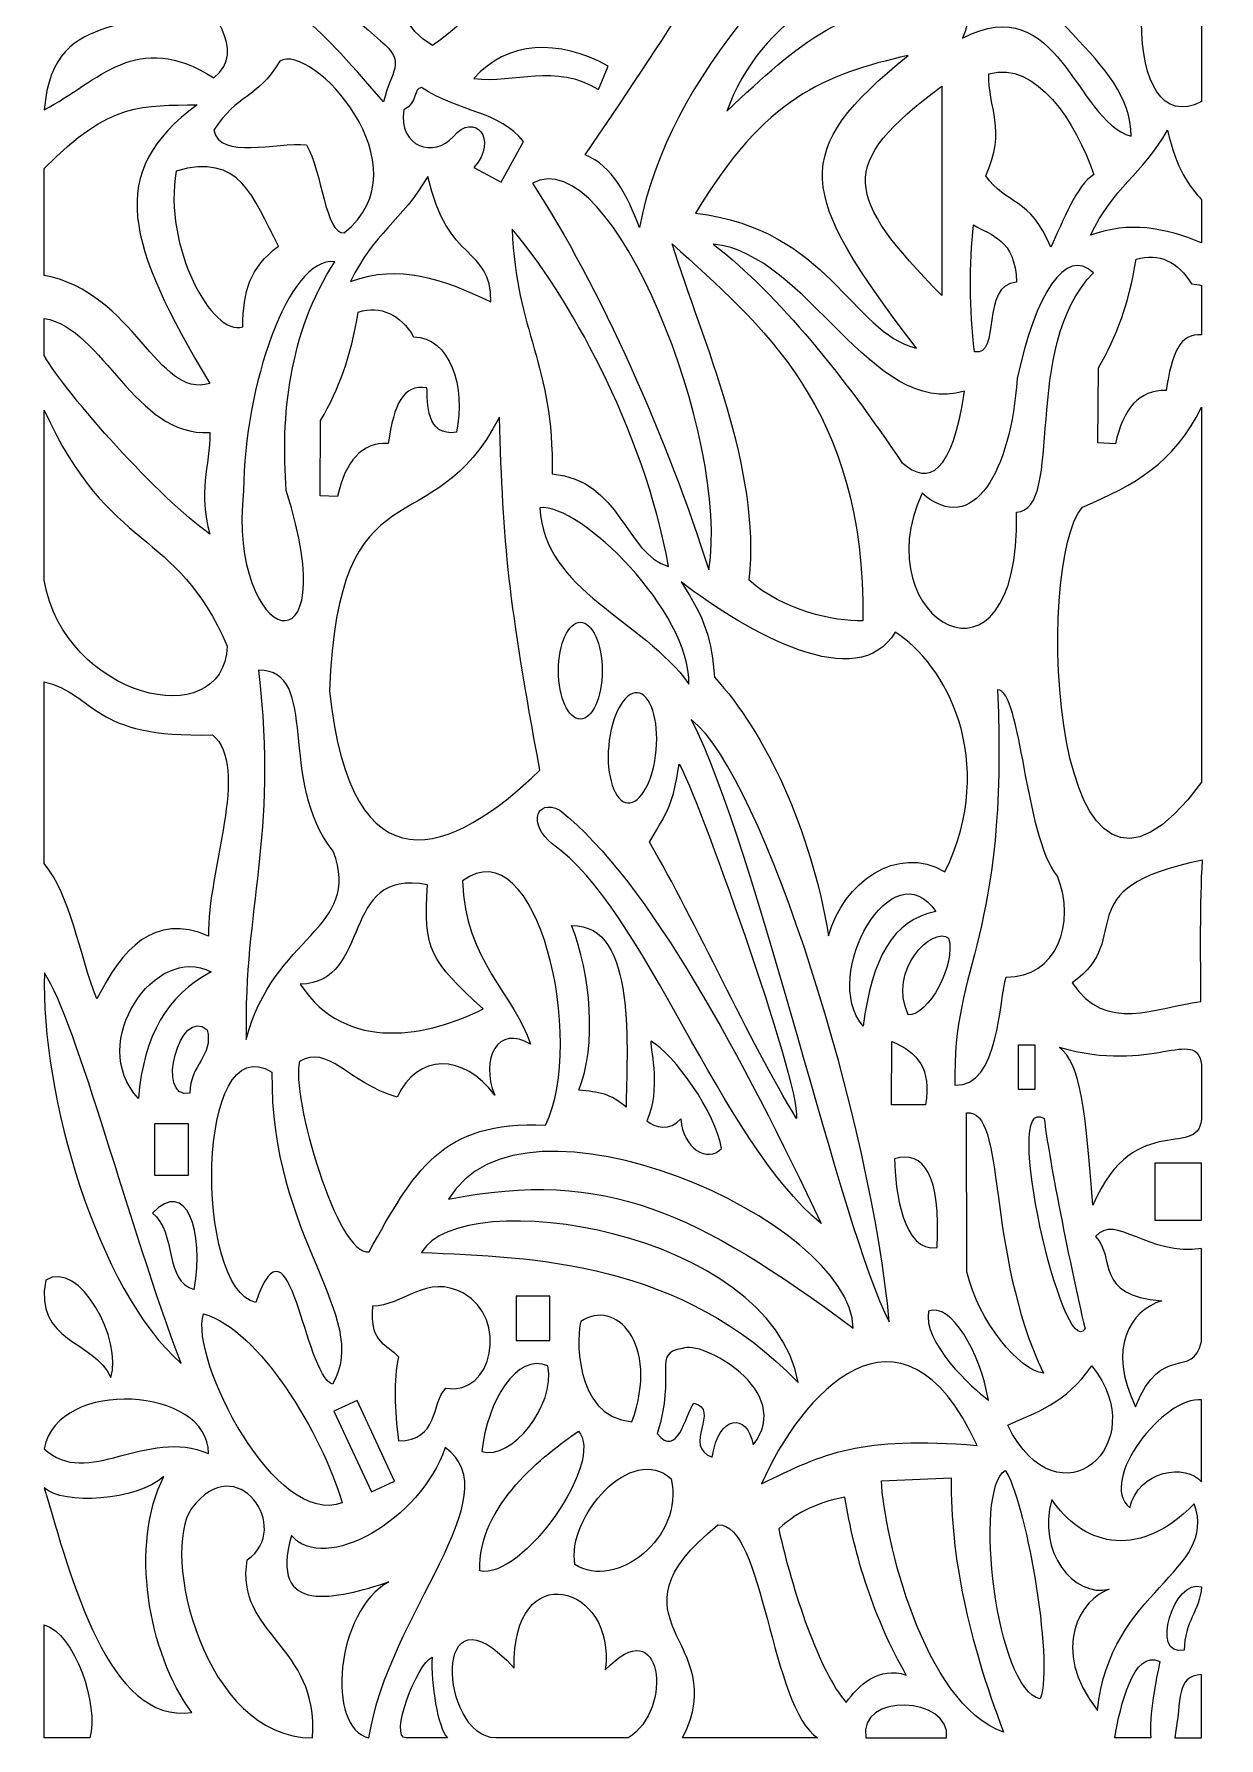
# Model space of a CAD drawing. Header units: centimetres. Extents: x -86 to 88, y -99 to 100.
# Drawn here: x 5.7 to 86.8, y -99.4 to 17.2 of the extents above; entities that cross this region are included whole.
import ezdxf

# ---------------------------------------------------------------- set-up
doc = ezdxf.new("R2010")
doc.units = ezdxf.units.CM
doc.header["$MEASUREMENT"] = 0
doc.layers.add('layer 1', color=7, linetype='Continuous')

msp = doc.modelspace()

# ---------------------------------------------------------------- linework, layer by layer
at = {"layer": 'layer 1', "color": 242, "lineweight": 9}
for points in [[(73.01749, -54.97536), (74.17661, -54.97536), (74.17661, -51.95344), (73.01749, -51.95344), (73.01749, -54.97536)], [(13.91576, -60.84501), (16.24114, -60.84501), (16.24114, -57.33135), (13.91576, -57.33135), (13.91576, -60.84501)], [(82.37288, -63.92538), (85.56998, -63.92538), (85.56998, -60.02504), (82.37288, -60.02504), (82.37288, -63.92538)], [(38.67918, -72.1662), (40.96744, -72.1662), (40.96744, -69.14058), (38.67918, -69.14058), (38.67918, -72.1662)]]:
    msp.add_lwpolyline(points, close=True, dxfattribs=at)
msp.add_ellipse((43.06034, -26.3311), major_axis=(0, 3.31654), ratio=0.450825258, dxfattribs=at)
for points, knots in [([(39.34403, 44.45933), (35.65084, 43.43203), (25.42043, 20.34632), (32.95713, 16.45828), (32.95713, 16.45828), (38.79147, 20.40995), (44.33328, 30.3982), (39.34403, 44.45933)], [0, 0, 0, 0, 0.333333333, 0.333333333, 0.333333333, 0.333333333, 1, 1, 1, 1]), ([(59.09232, 31.58829), (53.37926, 24.56602), (48.61965, 16.50935), (43.38331, 8.96988), (43.38331, 8.96988), (45.29022, 8.20086), (46.2652, 6.19035), (47.11441, 3.98576), (47.11441, 3.98576), (48.96428, 14.22057), (58.58907, 24.53117), (66.43408, 28.6673), (66.43408, 28.6673), (67.51898, 31.81578), (60.62796, 32.81316), (59.09232, 31.58829)], [0, 0, 0, 0, 0.2, 0.2, 0.2, 0.2, 0.4, 0.4, 0.4, 0.4, 0.6, 0.6, 0.6, 0.6, 1, 1, 1, 1]), ([(85.56999, 30.94376), (80.03901, 23.70931), (80.15257, 9.80482), (85.56999, 12.6158), (85.56999, 12.6158), (85.56999, 12.6158), (85.56999, 30.94376), (85.56999, 30.94376)], [0, 0, 0, 0, 0.333333333, 0.333333333, 0.333333333, 0.333333333, 1, 1, 1, 1]), ([(29.60334, 12.58704), (30.05961, 14.75904), (31.25143, 15.20709), (29.3966, 16.77636), (29.3966, 16.77636), (24.88338, 20.59345), (21.1616, 23.98178), (20.00357, 28.52169), (20.00357, 28.52169), (19.09756, 26.8245), (19.14545, 23.81851), (18.65829, 21.51631), (18.65829, 21.51631), (23.26932, 19.42048), (24.33261, 18.70224), (29.60334, 12.58704)], [0, 0, 0, 0, 0.2, 0.2, 0.2, 0.2, 0.4, 0.4, 0.4, 0.4, 0.6, 0.6, 0.6, 0.6, 1, 1, 1, 1]), ([(70.81841, 25.86502), (73.40664, 18.27515), (80.73479, 15.6293), (80.74233, 10.23425), (80.74233, 10.23425), (76.85606, 11.41619), (75.83887, 20.34852), (69.21369, 16.96176), (69.21369, 16.96176), (70.29224, 19.20673), (69.0588, 23.72524), (70.81841, 25.86502)], [0, 0, 0, 0, 0.25, 0.25, 0.25, 0.25, 0.5, 0.5, 0.5, 0.5, 1, 1, 1, 1]), ([(67.50513, 22.70618), (67.50513, 22.70618), (67.28847, 19.28041), (67.28847, 19.28041), (67.28847, 19.28041), (61.46082, 19.52635), (58.05761, 16.67858), (53.07583, 11.94859), (53.07583, 11.94859), (55.3633, 18.28817), (61.60467, 21.64747), (67.50513, 22.70618)], [0, 0, 0, 0, 0.25, 0.25, 0.25, 0.25, 0.5, 0.5, 0.5, 0.5, 1, 1, 1, 1]), ([(16.96306, 21.12097), (17.34748, 18.80623), (20.4584, 16.2196), (17.98113, 14.23082), (17.98113, 14.23082), (12.69697, 17.6211), (10.09854, 13.97712), (6.37785, 12.04722), (6.37785, 12.04722), (7.03626, 19.7936), (13.55875, 16.20966), (16.96306, 21.12097)], [0, 0, 0, 0, 0.25, 0.25, 0.25, 0.25, 0.5, 0.5, 0.5, 0.5, 1, 1, 1, 1]), ([(17.97677, 10.66088), (19.61482, 13.16262), (20.88678, 12.74644), (22.49785, 15.37346), (22.49785, 15.37346), (24.64379, 16.73348), (32.59851, 8.1628), (26.90806, 3.6211), (26.90806, 3.6211), (25.59179, 3.53155), (25.40215, 7.86984), (24.32422, 9.65484), (24.32422, 9.65484), (22.25889, 9.87277), (18.41383, 8.59714), (17.97677, 10.66088)], [0, 0, 0, 0, 0.2, 0.2, 0.2, 0.2, 0.4, 0.4, 0.4, 0.4, 0.6, 0.6, 0.6, 0.6, 1, 1, 1, 1]), ([(35.78294, 14.18042), (38.00131, 16.77802), (41.58133, 16.90717), (44.97292, 15.04582), (44.97292, 15.04582), (44.97292, 15.04582), (44.30001, 13.43665), (44.30001, 13.43665), (44.30001, 13.43665), (41.33222, 15.277), (38.57166, 13.85264), (35.78294, 14.18042)], [0, 0, 0, 0, 0.25, 0.25, 0.25, 0.25, 0.5, 0.5, 0.5, 0.5, 1, 1, 1, 1]), ([(65.48181, 15.76141), (57.35191, 9.16608), (57.83358, 6.46612), (66.05824, -4.26), (66.05824, -4.26), (61.57913, -3.15938), (60.09384, 3.89017), (50.94143, 4.96919), (50.94143, 4.96919), (55.66706, 12.88302), (59.79397, 14.48047), (65.48181, 15.76141)], [0, 0, 0, 0, 0.25, 0.25, 0.25, 0.25, 0.5, 0.5, 0.5, 0.5, 1, 1, 1, 1]), ([(71.0134, 14.51378), (70.94338, 12.18626), (72.25361, 10.70918), (70.80336, 7.53122), (70.80336, 7.53122), (72.16891, 5.52852), (73.85562, 6.09232), (75.24411, 2.65238), (75.24411, 2.65238), (76.12445, 4.47726), (76.99159, 6.87946), (78.20199, 7.6301), (78.20199, 7.6301), (76.96928, 11.17363), (74.27645, 15.4314), (71.0134, 14.51378)], [0, 0, 0, 0, 0.2, 0.2, 0.2, 0.2, 0.4, 0.4, 0.4, 0.4, 0.6, 0.6, 0.6, 0.6, 1, 1, 1, 1]), ([(30.99086, 12.05566), (31.99528, 12.53568), (31.60351, 13.5509), (32.18909, 13.56551), (32.18909, 13.56551), (34.81056, 11.87997), (37.53282, 11.9494), (39.18145, 9.88719), (39.18145, 9.88719), (39.18145, 9.88719), (37.6377, 7.09787), (37.6377, 7.09787), (37.6377, 7.09787), (37.6377, 7.09787), (35.78331, 8.09183), (35.78331, 8.09183), (35.78331, 8.09183), (37.47748, 10.052), (35.8282, 11.94914), (34.35535, 10.20831), (34.35535, 10.20831), (33.11749, 8.74901), (30.5765, 9.4463), (30.99086, 12.05566)], [0, 0, 0, 0, 0.142857143, 0.142857143, 0.142857143, 0.142857143, 0.285714286, 0.285714286, 0.285714286, 0.285714286, 0.428571429, 0.428571429, 0.428571429, 0.428571429, 0.571428571, 0.571428571, 0.571428571, 0.571428571, 0.714285714, 0.714285714, 0.714285714, 0.714285714, 1, 1, 1, 1]), ([(67.7934, 13.6556), (60.52381, 8.27763), (61.14264, 6.17007), (67.7934, -0.65777), (67.7934, -0.65777), (67.7934, -0.65777), (67.7934, 13.6556), (67.7934, 13.6556)], [0, 0, 0, 0, 0.333333333, 0.333333333, 0.333333333, 0.333333333, 1, 1, 1, 1]), ([(6.37786, 8.02337), (6.37786, 8.02337), (6.37786, 0.71791), (6.37786, 0.71791), (6.37786, 0.71791), (12.58705, -0.46751), (14.11174, -7.76182), (17.70784, -6.67822), (17.70784, -6.67822), (12.02119, 2.8548), (10.51898, 7.77072), (16.84831, 12.38782), (16.84831, 12.38782), (13.20814, 12.32056), (10.87612, 12.67398), (6.37786, 8.02337)], [0, 0, 0, 0, 0.2, 0.2, 0.2, 0.2, 0.4, 0.4, 0.4, 0.4, 0.6, 0.6, 0.6, 0.6, 1, 1, 1, 1]), ([(85.56999, 5.8927), (84.73597, 6.77337), (83.82674, 8.00743), (83.24538, 10.64927), (83.24538, 10.64927), (81.48668, 7.60369), (79.49859, 6.71397), (77.96928, 3.46307), (77.96928, 3.46307), (80.65003, 4.44406), (83.01098, 3.98279), (85.56999, 2.94455), (85.56999, 2.94455), (85.56999, 2.94455), (85.56999, 5.8927), (85.56999, 5.8927)], [0, 0, 0, 0, 0.2, 0.2, 0.2, 0.2, 0.4, 0.4, 0.4, 0.4, 0.6, 0.6, 0.6, 0.6, 1, 1, 1, 1]), ([(39.77769, 7.02523), (45.22979, 10.0934), (53.3822, -10.67651), (51.84329, -19.43567), (51.84329, -19.43567), (49.16091, -10.79906), (44.34094, 0.10187), (39.77769, 7.02523)], [0, 0, 0, 0, 0.333333333, 0.333333333, 0.333333333, 0.333333333, 1, 1, 1, 1]), ([(15.41015, 7.85919), (19.78089, 9.11247), (20.65779, 6.12374), (22.40133, 2.71179), (22.40133, 2.71179), (20.451, 1.23471), (19.97148, -0.37759), (19.97092, -2.79369), (19.97092, -2.79369), (17.88428, -3.51888), (14.49271, 2.69699), (15.41015, 7.85919)], [0, 0, 0, 0, 0.25, 0.25, 0.25, 0.25, 0.5, 0.5, 0.5, 0.5, 1, 1, 1, 1]), ([(32.62264, 7.49587), (33.94549, 1.48456), (36.96586, 2.76211), (36.93528, -1.09335), (36.93528, -1.09335), (33.56201, 0.50383), (30.70529, 1.53878), (27.34655, 0.30967), (27.34655, 0.30967), (28.87586, 3.56057), (30.86395, 4.45029), (32.62264, 7.49587)], [0, 0, 0, 0, 0.25, 0.25, 0.25, 0.25, 0.5, 0.5, 0.5, 0.5, 1, 1, 1, 1]), ([(38.39845, 3.87986), (42.07676, -0.41462), (47.37536, -9.66798), (49.10305, -19.20019), (49.10305, -19.20019), (46.09825, -18.31664), (45.86711, -13.29549), (41.12877, -12.86449), (41.12877, -12.86449), (41.25879, -5.27889), (38.65848, -3.18854), (38.39845, 3.87986)], [0, 0, 0, 0, 0.25, 0.25, 0.25, 0.25, 0.5, 0.5, 0.5, 0.5, 1, 1, 1, 1]), ([(72.9068, 0.25126), (72.81343, 3.21753), (71.17548, 3.43392), (69.95979, 4.17336), (69.95979, 4.17336), (69.68775, 1.49678), (69.66163, -1.61518), (70.03202, -4.51129), (70.03202, -4.51129), (71.8715, -4.88482), (70.38836, 0.08605), (72.9068, 0.25126)], [0, 0, 0, 0, 0.25, 0.25, 0.25, 0.25, 0.5, 0.5, 0.5, 0.5, 1, 1, 1, 1]), ([(49.34832, 2.88137), (51.43874, -3.85621), (55.46454, -12.45349), (54.61195, -20.13862), (54.61195, -20.13862), (56.93793, -22.22904), (60.39042, -22.9669), (62.38944, -22.91223), (62.38944, -22.91223), (62.58512, -8.31513), (55.35147, -2.63326), (49.34832, 2.88137)], [0, 0, 0, 0, 0.25, 0.25, 0.25, 0.25, 0.5, 0.5, 0.5, 0.5, 1, 1, 1, 1]), ([(69.3528, -7.20292), (68.51073, -12.82961), (66.94478, -13.72699), (65.06266, -12.09004), (65.06266, -12.09004), (61.07856, -6.20673), (56.77536, -0.74654), (52.15307, 2.8625), (52.15307, 2.8625), (58.6571, 2.18198), (62.95046, -9.06001), (69.3528, -7.20292)], [0, 0, 0, 0, 0.25, 0.25, 0.25, 0.25, 0.5, 0.5, 0.5, 0.5, 1, 1, 1, 1]), ([(78.16858, 0.89759), (73.17646, -4.20082), (76.25677, -15.25601), (72.90462, -15.49499), (72.90462, -15.49499), (73.18932, -29.05589), (62.38944, -22.91223), (66.44166, -14.18948), (66.44166, -14.18948), (69.99187, -17.26812), (72.51721, -12.60249), (72.94608, -6.34737), (72.94608, -6.34737), (74.18975, -0.56148), (76.25601, 2.69787), (78.16858, 0.89759)], [0, 0, 0, 0, 0.2, 0.2, 0.2, 0.2, 0.4, 0.4, 0.4, 0.4, 0.6, 0.6, 0.6, 0.6, 1, 1, 1, 1]), ([(26.25777, 1.65537), (23.08949, -3.24417), (22.5664, -8.95581), (22.93634, -14.0106), (22.93634, -14.0106), (27.09582, -27.03762), (18.90787, -24.65777), (20.01374, -14.00067), (20.01374, -14.00067), (20.07536, -6.93202), (23.03704, 1.99507), (26.25777, 1.65537)], [0, 0, 0, 0, 0.25, 0.25, 0.25, 0.25, 0.5, 0.5, 0.5, 0.5, 1, 1, 1, 1]), ([(85.56999, 0.02722), (85.35118, 0.09292), (85.11856, 0.12889), (84.87258, 0.13153), (84.87258, 0.13153), (83.96256, 1.66359), (82.64302, 2.28417), (81.08946, 1.81875), (81.08946, 1.81875), (80.55465, -1.31305), (79.78061, -3.39989), (78.51538, -5.5992), (78.51538, -5.5992), (78.51538, -5.5992), (78.47638, -10.74813), (78.47638, -10.74813), (78.47638, -10.74813), (78.47638, -10.74813), (79.66592, -10.80631), (79.66592, -10.80631), (79.66592, -10.80631), (80.20611, -8.41112), (81.30248, -7.08265), (83.13703, -7.17006), (83.13703, -7.17006), (83.53423, -4.58701), (84.07366, -3.2592), (85.56998, -3.33851), (85.56998, -3.33851), (85.56998, -3.33851), (85.56999, 0.02722), (85.56999, 0.02722)], [0, 0, 0, 0, 0.111111111, 0.111111111, 0.111111111, 0.111111111, 0.222222222, 0.222222222, 0.222222222, 0.222222222, 0.333333333, 0.333333333, 0.333333333, 0.333333333, 0.444444444, 0.444444444, 0.444444444, 0.444444444, 0.555555556, 0.555555556, 0.555555556, 0.555555556, 0.666666667, 0.666666667, 0.666666667, 0.666666667, 0.777777778, 0.777777778, 0.777777778, 0.777777778, 1, 1, 1, 1]), ([(6.37789, -2.22321), (6.37789, -2.22321), (6.37783, -4.76209), (6.37783, -4.76209), (6.37783, -4.76209), (7.90534, -7.45199), (14.27327, -14.56204), (17.71329, -16.97936), (17.71329, -16.97936), (16.88209, -14.16499), (17.71329, -12.34806), (17.71329, -10.03242), (17.71329, -10.03242), (12.56987, -10.32929), (10.44888, -2.90982), (6.37789, -2.22321)], [0, 0, 0, 0, 0.2, 0.2, 0.2, 0.2, 0.4, 0.4, 0.4, 0.4, 0.6, 0.6, 0.6, 0.6, 1, 1, 1, 1]), ([(32.56806, -6.96878), (32.61451, -7.95672), (32.48547, -10.34099), (34.5795, -10.01989), (34.5795, -10.01989), (35.25228, -6.91936), (34.13138, -3.50463), (31.65153, -3.47798), (31.65153, -3.47798), (30.74151, -1.94592), (29.42197, -1.32534), (27.86841, -1.79076), (27.86841, -1.79076), (27.3336, -4.92256), (26.55955, -7.0094), (25.29432, -9.20871), (25.29432, -9.20871), (25.29432, -9.20871), (25.25532, -14.35764), (25.25532, -14.35764), (25.25532, -14.35764), (25.25532, -14.35764), (26.44486, -14.41582), (26.44486, -14.41582), (26.44486, -14.41582), (26.98505, -12.02063), (28.08142, -10.69216), (29.91597, -10.77957), (29.91597, -10.77957), (30.33199, -8.07418), (30.90401, -6.74576), (32.56806, -6.96878)], [0, 0, 0, 0, 0.111111111, 0.111111111, 0.111111111, 0.111111111, 0.222222222, 0.222222222, 0.222222222, 0.222222222, 0.333333333, 0.333333333, 0.333333333, 0.333333333, 0.444444444, 0.444444444, 0.444444444, 0.444444444, 0.555555556, 0.555555556, 0.555555556, 0.555555556, 0.666666667, 0.666666667, 0.666666667, 0.666666667, 0.777777778, 0.777777778, 0.777777778, 0.777777778, 1, 1, 1, 1]), ([(6.37785, -8.49499), (6.37785, -8.49499), (6.37773, -20.14851), (6.37773, -20.14851), (6.37773, -20.14851), (7.7367, -28.14923), (18.62134, -30.81608), (18.90787, -24.65777), (18.90787, -24.65777), (15.37602, -16.47303), (10.87065, -18.37541), (6.37785, -8.49499)], [0, 0, 0, 0, 0.25, 0.25, 0.25, 0.25, 0.5, 0.5, 0.5, 0.5, 1, 1, 1, 1]), ([(37.52159, -8.98433), (37.7793, -17.79444), (38.15656, -21.64013), (40.29242, -33.1354), (40.29242, -33.1354), (34.2605, -39.01146), (27.39765, -41.67529), (25.89889, -27.72408), (25.89889, -27.72408), (26.50045, -11.82633), (32.91513, -17.98681), (37.52159, -8.98433)], [0, 0, 0, 0, 0.25, 0.25, 0.25, 0.25, 0.5, 0.5, 0.5, 0.5, 1, 1, 1, 1]), ([(85.56998, -8.2973), (83.57398, -12.23118), (81.08783, -13.53472), (77.42769, -15.14346), (77.42769, -15.14346), (74.09934, -18.64782), (75.10891, -48.20511), (85.56998, -33.96063), (85.56998, -33.96063), (85.56998, -33.96063), (85.56998, -8.2973), (85.56998, -8.2973)], [0, 0, 0, 0, 0.25, 0.25, 0.25, 0.25, 0.5, 0.5, 0.5, 0.5, 1, 1, 1, 1]), ([(40.29898, -15.18038), (43.04803, -14.86739), (50.59533, -22.30566), (50.49219, -27.24407), (50.49219, -27.24407), (47.32848, -22.83494), (40.55035, -20.86958), (40.29898, -15.18038)], [0, 0, 0, 0, 0.333333333, 0.333333333, 0.333333333, 0.333333333, 1, 1, 1, 1]), ([(49.94841, -20.26008), (54.57738, -23.79611), (62.05927, -28.01793), (64.59377, -23.69869), (64.59377, -23.69869), (68.03067, -25.8115), (71.69999, -32.48563), (68.00951, -40.0951), (68.00951, -40.0951), (64.72645, -38.1628), (61.06007, -40.82598), (60.04025, -44.47239), (60.04025, -44.47239), (58.84465, -37.19502), (55.74085, -30.59714), (52.23819, -26.77399), (52.23819, -26.77399), (52.06608, -24.27286), (51.6255, -22.7828), (49.94841, -20.26008)], [0, 0, 0, 0, 0.166666667, 0.166666667, 0.166666667, 0.166666667, 0.333333333, 0.333333333, 0.333333333, 0.333333333, 0.5, 0.5, 0.5, 0.5, 0.666666667, 0.666666667, 0.666666667, 0.666666667, 1, 1, 1, 1]), ([(21.05231, -26.29647), (25.32198, -26.29647), (22.27866, -33.91408), (26.15992, -38.6906), (26.15992, -38.6906), (28.16797, -44.04765), (22.03877, -44.398), (20.20214, -51.57452), (20.20214, -51.57452), (19.99749, -42.28867), (22.36902, -38.06452), (21.05231, -26.29647)], [0, 0, 0, 0, 0.25, 0.25, 0.25, 0.25, 0.5, 0.5, 0.5, 0.5, 1, 1, 1, 1]), ([(6.37784, -27.09634), (6.37784, -27.09634), (6.37786, -39.53317), (6.37786, -39.53317), (6.37786, -39.53317), (8.20099, -41.71519), (8.76189, -45.70741), (9.9783, -48.79454), (9.9783, -48.79454), (11.72724, -45.39596), (13.86314, -42.86066), (17.62254, -44.48922), (17.62254, -44.48922), (17.51854, -40.02875), (20.51769, -32.91604), (17.89238, -30.71992), (17.89238, -30.71992), (9.51408, -30.97301), (9.98307, -27.96806), (6.37784, -27.09634)], [0, 0, 0, 0, 0.166666667, 0.166666667, 0.166666667, 0.166666667, 0.333333333, 0.333333333, 0.333333333, 0.333333333, 0.5, 0.5, 0.5, 0.5, 0.666666667, 0.666666667, 0.666666667, 0.666666667, 1, 1, 1, 1]), ([(46.96142, -27.84472), (47.85993, -27.92433), (48.4389, -29.67549), (48.25458, -31.75606), (48.25458, -31.75606), (48.07025, -33.83664), (47.19243, -35.45874), (46.29391, -35.37913), (46.29391, -35.37913), (45.39539, -35.29953), (44.81642, -33.54837), (45.00075, -31.46779), (45.00075, -31.46779), (45.18508, -29.38722), (46.0629, -27.76512), (46.96142, -27.84472)], [0, 0, 0, 0, 0.2, 0.2, 0.2, 0.2, 0.4, 0.4, 0.4, 0.4, 0.6, 0.6, 0.6, 0.6, 1, 1, 1, 1]), ([(71.60801, -27.63905), (73.25697, -27.64946), (73.44853, -37.58536), (75.69735, -40.39448), (75.69735, -40.39448), (77.0044, -43.59952), (75.63957, -47.35693), (72.18748, -47.30288), (72.18748, -47.30288), (71.71086, -48.75333), (71.73105, -54.85055), (68.69474, -54.69724), (68.69474, -54.69724), (68.45075, -46.19366), (72.35296, -44.92644), (71.60801, -27.63905)], [0, 0, 0, 0, 0.2, 0.2, 0.2, 0.2, 0.4, 0.4, 0.4, 0.4, 0.6, 0.6, 0.6, 0.6, 1, 1, 1, 1]), ([(50.65477, -29.67), (55.65094, -33.63007), (63.0246, -57.50818), (64.1947, -70.89752), (64.1947, -70.89752), (60.81434, -64.31703), (55.2238, -38.75778), (50.65477, -29.67)], [0, 0, 0, 0, 0.333333333, 0.333333333, 0.333333333, 0.333333333, 1, 1, 1, 1]), ([(49.83003, -32.73268), (49.32246, -35.58419), (49.24924, -35.55407), (47.79685, -38.07794), (47.79685, -38.07794), (50.96425, -43.4841), (54.55845, -51.62892), (57.85765, -56.98113), (57.85765, -56.98113), (58.05218, -54.2551), (50.94006, -34.49229), (49.83003, -32.73268)], [0, 0, 0, 0, 0.25, 0.25, 0.25, 0.25, 0.5, 0.5, 0.5, 0.5, 1, 1, 1, 1]), ([(41.65985, -35.87683), (39.98267, -35.03926), (39.48995, -36.86917), (41.14471, -38.18245), (41.14471, -38.18245), (47.48874, -42.61917), (52.60729, -58.52068), (59.54119, -64.16247), (59.54119, -64.16247), (54.27684, -53.08338), (47.79064, -40.73911), (41.65985, -35.87683)], [0, 0, 0, 0, 0.25, 0.25, 0.25, 0.25, 0.5, 0.5, 0.5, 0.5, 1, 1, 1, 1]), ([(35.00038, -40.72346), (40.13599, -36.89067), (43.50481, -51.71935), (40.67342, -57.42858), (40.67342, -57.42858), (33.49823, -57.1151), (31.69664, -60.5727), (28.60696, -66.09651), (28.60696, -66.09651), (26.43422, -66.48212), (23.23271, -55.3713), (23.84737, -53.07622), (23.84737, -53.07622), (25.80866, -51.88358), (27.12847, -54.49256), (30.52204, -55.52788), (30.52204, -55.52788), (31.89722, -52.51721), (35.0681, -52.48897), (37.20427, -55.38535), (37.20427, -55.38535), (36.17438, -52.8931), (37.43238, -50.52214), (39.64856, -51.89425), (39.64856, -51.89425), (38.60545, -48.59368), (35.14123, -46.13), (35.00038, -40.72346)], [0, 0, 0, 0, 0.125, 0.125, 0.125, 0.125, 0.25, 0.25, 0.25, 0.25, 0.375, 0.375, 0.375, 0.375, 0.5, 0.5, 0.5, 0.5, 0.625, 0.625, 0.625, 0.625, 0.75, 0.75, 0.75, 0.75, 1, 1, 1, 1]), ([(67.37857, -42.82279), (64.48782, -38.42382), (59.42139, -47.11425), (62.40906, -50.66423), (62.40906, -50.66423), (63.01045, -45.98229), (64.45412, -43.40267), (67.37857, -42.82279)], [0, 0, 0, 0, 0.333333333, 0.333333333, 0.333333333, 0.333333333, 1, 1, 1, 1]), ([(85.51133, -48.96166), (82.42328, -49.36955), (79.00123, -51.17507), (76.71501, -47.69198), (76.71501, -47.69198), (81.17156, -44.542), (75.98904, -41.2831), (85.62812, -39.29142), (85.62812, -39.29142), (85.44485, -42.27959), (85.51133, -45.8614), (85.51133, -48.96166)], [0, 0, 0, 0, 0.25, 0.25, 0.25, 0.25, 0.5, 0.5, 0.5, 0.5, 1, 1, 1, 1]), ([(32.59569, -40.97629), (32.31856, -45.49463), (32.76953, -46.12551), (36.40587, -49.48019), (36.40587, -49.48019), (32.78667, -51.28746), (27.07034, -52.62289), (23.90077, -47.794), (23.90077, -47.794), (28.92416, -47.642), (26.48348, -39.83751), (32.59569, -40.97629)], [0, 0, 0, 0, 0.25, 0.25, 0.25, 0.25, 0.5, 0.5, 0.5, 0.5, 1, 1, 1, 1]), ([(42.45937, -43.7808), (43.78802, -47.0879), (44.19353, -51.98821), (42.95567, -55.04877), (42.95567, -55.04877), (44.32384, -55.16146), (45.18224, -55.27241), (46.1916, -56.20941), (46.1916, -56.20941), (46.20107, -52.54793), (47.02981, -43.62222), (42.45937, -43.7808)], [0, 0, 0, 0, 0.25, 0.25, 0.25, 0.25, 0.5, 0.5, 0.5, 0.5, 1, 1, 1, 1]), ([(68.25763, -44.63399), (67.18512, -43.77963), (64.06781, -46.77115), (65.49104, -49.87268), (65.49104, -49.87268), (66.8311, -50.01339), (68.80844, -46.38528), (68.25763, -44.63399)], [0, 0, 0, 0, 0.333333333, 0.333333333, 0.333333333, 0.333333333, 1, 1, 1, 1]), ([(17.80346, -46.93195), (13.99653, -44.94371), (9.25047, -51.79767), (12.82733, -55.61166), (12.82733, -55.61166), (13.1874, -51.21749), (14.79671, -48.57245), (17.80346, -46.93195)], [0, 0, 0, 0, 0.333333333, 0.333333333, 0.333333333, 0.333333333, 1, 1, 1, 1]), ([(6.39553, -47.00823), (8.66599, -50.48189), (12.15063, -64.28678), (15.74629, -73.73771), (15.74629, -73.73771), (10.01973, -68.70549), (6.12919, -55.3276), (6.39553, -47.00823)], [0, 0, 0, 0, 0.333333333, 0.333333333, 0.333333333, 0.333333333, 1, 1, 1, 1]), ([(17.53307, -50.90143), (15.64012, -49.21283), (13.95053, -55.76751), (16.3342, -55.23435), (16.3342, -55.23435), (16.36344, -53.2666), (17.96875, -52.72719), (17.53307, -50.90143)], [0, 0, 0, 0, 0.333333333, 0.333333333, 0.333333333, 0.333333333, 1, 1, 1, 1]), ([(26.10441, -75.16332), (28.81549, -70.50458), (21.76386, -65.09574), (21.96371, -53.8128), (21.96371, -53.8128), (16.70576, -50.52828), (16.6454, -68.67475), (20.85352, -69.56832), (20.85352, -69.56832), (23.21601, -62.73292), (24.14738, -74.45187), (26.10441, -75.16332)], [0, 0, 0, 0, 0.25, 0.25, 0.25, 0.25, 0.5, 0.5, 0.5, 0.5, 1, 1, 1, 1]), ([(85.56999, -53.27404), (85.15996, -50.64451), (82.24871, -53.97397), (75.81979, -52.08747), (75.81979, -52.08747), (77.2873, -53.17403), (77.63853, -56.51865), (78.11864, -62.90663), (78.11864, -62.90663), (81.07854, -56.15431), (85.56999, -60.02504), (85.56998, -56.76157), (85.56998, -56.76157), (85.56998, -56.76157), (85.56999, -53.27404), (85.56999, -53.27404)], [0, 0, 0, 0, 0.2, 0.2, 0.2, 0.2, 0.4, 0.4, 0.4, 0.4, 0.6, 0.6, 0.6, 0.6, 1, 1, 1, 1]), ([(47.88522, -51.69031), (49.46514, -52.53751), (52.36829, -56.62979), (52.71128, -59.03151), (52.71128, -59.03151), (51.78385, -60.03332), (50.07909, -59.04314), (49.92948, -57.00717), (49.92948, -57.00717), (49.22912, -57.84873), (48.1448, -57.62766), (47.60733, -57.13124), (47.60733, -57.13124), (48.57382, -54.94938), (47.87727, -52.47555), (47.88522, -51.69031)], [0, 0, 0, 0, 0.2, 0.2, 0.2, 0.2, 0.4, 0.4, 0.4, 0.4, 0.6, 0.6, 0.6, 0.6, 1, 1, 1, 1]), ([(64.3659, -51.7008), (64.3659, -51.7008), (64.3584, -56.04252), (64.3584, -56.04252), (64.3584, -56.04252), (64.3584, -56.04252), (66.68379, -56.03133), (66.68379, -56.03133), (66.68379, -56.03133), (67.09004, -53.58289), (66.15787, -52.45672), (64.3659, -51.7008)], [0, 0, 0, 0, 0.25, 0.25, 0.25, 0.25, 0.5, 0.5, 0.5, 0.5, 1, 1, 1, 1]), ([(34.03482, -62.50393), (39.04716, -53.97848), (61.5996, -63.93119), (61.73585, -71.3145), (61.73585, -71.3145), (51.07222, -63.44439), (44.86473, -60.3502), (34.03482, -62.50393)], [0, 0, 0, 0, 0.333333333, 0.333333333, 0.333333333, 0.333333333, 1, 1, 1, 1]), ([(74.80409, -56.9752), (71.80959, -55.15347), (76.08501, -73.6671), (77.5939, -71.37988), (77.5939, -71.37988), (76.49985, -66.8199), (74.84688, -58.15079), (74.80409, -56.9752)], [0, 0, 0, 0, 0.333333333, 0.333333333, 0.333333333, 0.333333333, 1, 1, 1, 1]), ([(69.48655, -56.59842), (69.48655, -56.59842), (69.5128, -67.46222), (69.5128, -67.46222), (69.5128, -67.46222), (70.2618, -70.87885), (73.13437, -74.23083), (74.75014, -74.41496), (74.75014, -74.41496), (70.72254, -66.00072), (72.25115, -56.27577), (69.48655, -56.59842)], [0, 0, 0, 0, 0.25, 0.25, 0.25, 0.25, 0.5, 0.5, 0.5, 0.5, 1, 1, 1, 1]), ([(64.56002, -59.72736), (66.54166, -59.13923), (67.76559, -60.81559), (67.46659, -65.80884), (67.46659, -65.80884), (65.1475, -66.15396), (64.58372, -61.93356), (64.56002, -59.72736)], [0, 0, 0, 0, 0.333333333, 0.333333333, 0.333333333, 0.333333333, 1, 1, 1, 1]), ([(13.78165, -63.45039), (16.11312, -61.00644), (17.32986, -64.64941), (16.6454, -68.67475), (16.6454, -68.67475), (14.57853, -68.18033), (15.45393, -64.73848), (13.78165, -63.45039)], [0, 0, 0, 0, 0.333333333, 0.333333333, 0.333333333, 0.333333333, 1, 1, 1, 1]), ([(32.20134, -66.14173), (34.87168, -61.40404), (56.03063, -64.5519), (57.96854, -75.03521), (57.96854, -75.03521), (49.94993, -66.75825), (39.92438, -66.46307), (32.20134, -66.14173)], [0, 0, 0, 0, 0.333333333, 0.333333333, 0.333333333, 0.333333333, 1, 1, 1, 1]), ([(85.56999, -72.24205), (84.90467, -74.92018), (82.89526, -72.17815), (81.03864, -76.69833), (81.03864, -76.69833), (79.10664, -72.67065), (80.66768, -70.13201), (82.84589, -69.45056), (82.84589, -69.45056), (78.16999, -69.09288), (79.71954, -66.51726), (78.31716, -65.0621), (78.31716, -65.0621), (79.64933, -63.43008), (81.99458, -66.46651), (85.56999, -65.86377), (85.56999, -65.86377), (85.56999, -65.86377), (85.56999, -72.24205), (85.56999, -72.24205)], [0, 0, 0, 0, 0.166666667, 0.166666667, 0.166666667, 0.166666667, 0.333333333, 0.333333333, 0.333333333, 0.333333333, 0.5, 0.5, 0.5, 0.5, 0.666666667, 0.666666667, 0.666666667, 0.666666667, 1, 1, 1, 1]), ([(6.47936, -68.03321), (8.80998, -66.5919), (11.78493, -72.1829), (10.93306, -74.70932), (10.93306, -74.70932), (9.7896, -72.11737), (5.68653, -72.30056), (6.47936, -68.03321)], [0, 0, 0, 0, 0.333333333, 0.333333333, 0.333333333, 0.333333333, 1, 1, 1, 1]), ([(28.83542, -69.80947), (30.90897, -69.84029), (32.57303, -67.54663), (35.05612, -68.93677), (35.05612, -68.93677), (38.16321, -70.62398), (37.08418, -76.01533), (33.86658, -75.42384), (33.86658, -75.42384), (32.84605, -76.45168), (33.39208, -79.03101), (30.62948, -79.031), (30.62948, -79.031), (30.33043, -76.87442), (30.28493, -74.92798), (30.60999, -73.28863), (30.60999, -73.28863), (29.82768, -72.33219), (28.63885, -72.48935), (28.83542, -69.80947)], [0, 0, 0, 0, 0.166666667, 0.166666667, 0.166666667, 0.166666667, 0.333333333, 0.333333333, 0.333333333, 0.333333333, 0.5, 0.5, 0.5, 0.5, 0.666666667, 0.666666667, 0.666666667, 0.666666667, 1, 1, 1, 1]), ([(55.46218, -81.97142), (58.0662, -76.00153), (64.95516, -68.0305), (70.2182, -79.34387), (70.2182, -79.34387), (62.19404, -78.70549), (59.78261, -79.85649), (55.46218, -81.97142)], [0, 0, 0, 0, 0.333333333, 0.333333333, 0.333333333, 0.333333333, 1, 1, 1, 1]), ([(43.10371, -70.87144), (45.38677, -69.25409), (48.55137, -72.3103), (46.58603, -77.72541), (46.58603, -77.72541), (42.49439, -77.4099), (42.82901, -71.4995), (43.10371, -70.87144)], [0, 0, 0, 0, 0.333333333, 0.333333333, 0.333333333, 0.333333333, 1, 1, 1, 1]), ([(66.89226, -70.15757), (68.41568, -69.54302), (70.41641, -72.97657), (70.98112, -76.24049), (70.98112, -76.24049), (69.88628, -75.48545), (66.42716, -72.22157), (66.89226, -70.15757)], [0, 0, 0, 0, 0.333333333, 0.333333333, 0.333333333, 0.333333333, 1, 1, 1, 1]), ([(17.27507, -70.3479), (16.31029, -73.47863), (22.23554, -85.06001), (26.77543, -83.26603), (26.77543, -83.26603), (25.32302, -78.47302), (21.12468, -71.44054), (17.27507, -70.3479)], [0, 0, 0, 0, 0.333333333, 0.333333333, 0.333333333, 0.333333333, 1, 1, 1, 1]), ([(50.05449, -72.72022), (51.28932, -72.06211), (57.80601, -75.64277), (54.88652, -79.30052), (54.88652, -79.30052), (54.48025, -77.09028), (52.50759, -77.20883), (52.08733, -80.15124), (52.08733, -80.15124), (49.98357, -79.40454), (52.69905, -76.88717), (50.83651, -76.46041), (50.83651, -76.46041), (50.22422, -77.34542), (49.67729, -80.26724), (48.32534, -78.53206), (48.32534, -78.53206), (49.65113, -74.3703), (47.89295, -73.01907), (50.05449, -72.72022)], [0, 0, 0, 0, 0.166666667, 0.166666667, 0.166666667, 0.166666667, 0.333333333, 0.333333333, 0.333333333, 0.333333333, 0.5, 0.5, 0.5, 0.5, 0.666666667, 0.666666667, 0.666666667, 0.666666667, 1, 1, 1, 1]), ([(36.33047, -79.76316), (36.66829, -76.33072), (38.7277, -72.96322), (40.83358, -73.90738), (40.83358, -73.90738), (41.385, -76.63911), (38.33638, -80.38668), (36.33047, -79.76316)], [0, 0, 0, 0, 0.333333333, 0.333333333, 0.333333333, 0.333333333, 1, 1, 1, 1]), ([(72.29972, -77.96177), (75.81152, -85.05963), (82.3515, -79.20919), (78.04895, -73.90878), (78.04895, -73.90878), (76.27998, -76.47961), (74.20449, -77.10191), (72.29972, -77.96177)], [0, 0, 0, 0, 0.333333333, 0.333333333, 0.333333333, 0.333333333, 1, 1, 1, 1]), ([(6.3776, -79.57259), (7.32868, -74.6542), (17.63936, -75.35063), (17.62497, -79.91149), (17.62497, -79.91149), (13.38921, -78.05453), (9.30783, -82.36991), (6.3776, -79.57259)], [0, 0, 0, 0, 0.333333333, 0.333333333, 0.333333333, 0.333333333, 1, 1, 1, 1]), ([(26.19866, -77.00807), (26.19866, -77.00807), (27.78669, -76.27072), (27.78669, -76.27072), (27.78669, -76.27072), (27.78669, -76.27072), (30.35142, -81.79436), (30.35142, -81.79436), (30.35142, -81.79436), (30.35142, -81.79436), (28.76338, -82.53172), (28.76338, -82.53172), (28.76338, -82.53172), (28.76338, -82.53172), (26.19866, -77.00807), (26.19866, -77.00807)], [0, 0, 0, 0, 0.2, 0.2, 0.2, 0.2, 0.4, 0.4, 0.4, 0.4, 0.6, 0.6, 0.6, 0.6, 1, 1, 1, 1]), ([(85.56878, -81.85022), (84.51228, -80.54966), (81.25087, -81.03535), (80.654, -83.60876), (80.654, -83.60876), (78.42345, -81.77209), (83.03341, -75.9274), (85.57138, -76.23368), (85.57138, -76.23368), (85.57138, -76.23368), (85.56878, -81.85022), (85.56878, -81.85022)], [0, 0, 0, 0, 0.25, 0.25, 0.25, 0.25, 0.5, 0.5, 0.5, 0.5, 1, 1, 1, 1]), ([(42.92747, -78.36554), (40.66796, -79.97452), (36.03516, -83.40196), (36.17727, -87.9363), (36.17727, -87.9363), (39.13964, -88.56012), (44.78459, -80.39209), (42.92747, -78.36554)], [0, 0, 0, 0, 0.333333333, 0.333333333, 0.333333333, 0.333333333, 1, 1, 1, 1]), ([(49.28068, -81.64283), (46.58503, -79.11344), (42.09741, -84.28783), (42.69264, -87.49946), (42.69264, -87.49946), (45.47948, -89.32253), (50.19918, -85.62216), (49.28068, -81.64283)], [0, 0, 0, 0, 0.333333333, 0.333333333, 0.333333333, 0.333333333, 1, 1, 1, 1]), ([(16.46776, -83.67201), (19.53064, -79.45727), (23.43536, -85.05511), (20.27072, -87.16918), (20.27072, -87.16918), (19.41258, -92.34712), (25.17935, -92.93708), (24.73732, -99.3641), (24.73732, -99.3641), (17.26498, -99.36416), (14.31471, -86.6258), (16.46776, -83.67201)], [0, 0, 0, 0, 0.25, 0.25, 0.25, 0.25, 0.5, 0.5, 0.5, 0.5, 1, 1, 1, 1]), ([(23.29062, -85.51539), (25.57237, -88.18575), (32.13364, -84.46074), (33.81863, -79.48567), (33.81863, -79.48567), (38.38645, -82.79843), (29.94268, -90.7772), (28.60062, -99.36416), (28.60062, -99.36416), (25.64352, -98.71766), (26.29558, -90.67748), (29.94794, -88.6879), (29.94794, -88.6879), (26.40021, -89.8367), (21.71778, -91.08502), (23.29062, -85.51539)], [0, 0, 0, 0, 0.2, 0.2, 0.2, 0.2, 0.4, 0.4, 0.4, 0.4, 0.6, 0.6, 0.6, 0.6, 1, 1, 1, 1]), ([(6.37859, -82.25165), (7.68052, -83.45123), (12.70225, -83.13669), (14.55945, -81.48167), (14.55945, -81.48167), (12.20406, -86.12115), (13.47847, -93.55553), (16.47737, -97.62337), (16.47737, -97.62337), (10.75721, -98.44955), (8.21976, -88.44806), (6.37859, -82.25165)], [0, 0, 0, 0, 0.25, 0.25, 0.25, 0.25, 0.5, 0.5, 0.5, 0.5, 1, 1, 1, 1]), ([(68.42571, -81.57564), (68.42571, -81.57564), (63.6558, -81.76545), (63.6558, -81.76545), (63.6558, -81.76545), (63.85268, -85.60296), (66.51652, -97.01559), (72.01575, -98.97142), (72.01575, -98.97142), (69.55232, -92.42934), (68.41889, -87.09818), (68.42571, -81.57564)], [0, 0, 0, 0, 0.25, 0.25, 0.25, 0.25, 0.5, 0.5, 0.5, 0.5, 1, 1, 1, 1]), ([(72.12441, -81.06378), (69.93567, -82.39362), (71.50414, -96.10936), (74.52793, -96.69214), (74.52793, -96.69214), (75.49519, -94.01608), (73.41899, -82.72934), (72.12441, -81.06378)], [0, 0, 0, 0, 0.333333333, 0.333333333, 0.333333333, 0.333333333, 1, 1, 1, 1]), ([(61.16185, -82.89231), (61.80451, -86.86828), (63.16601, -91.27094), (65.3641, -95.05944), (65.3641, -95.05944), (63.5001, -94.4329), (62.06053, -95.78334), (61.25887, -96.93411), (61.25887, -96.93411), (59.43858, -94.92715), (57.54712, -89.2224), (56.63192, -85.05614), (56.63192, -85.05614), (58.05933, -83.77125), (59.45793, -83.22568), (61.16185, -82.89231)], [0, 0, 0, 0, 0.2, 0.2, 0.2, 0.2, 0.4, 0.4, 0.4, 0.4, 0.6, 0.6, 0.6, 0.6, 1, 1, 1, 1]), ([(75.31863, -83.05637), (77.28303, -85.93829), (80.98353, -87.47764), (85.06414, -83.35025), (85.06414, -83.35025), (86.75233, -88.02287), (79.2538, -89.19523), (78.4525, -97.48355), (78.4525, -97.48355), (75.10325, -93.26747), (77.36291, -89.76929), (79.2538, -89.19523), (79.2538, -89.19523), (76.80439, -89.77193), (74.2865, -86.61909), (75.31863, -83.05637)], [0, 0, 0, 0, 0.2, 0.2, 0.2, 0.2, 0.4, 0.4, 0.4, 0.4, 0.6, 0.6, 0.6, 0.6, 1, 1, 1, 1]), ([(50.0521, -99.36416), (50.0521, -99.36416), (59.29857, -99.36416), (59.29857, -99.36416), (59.29857, -99.36416), (56.10135, -97.34084), (55.59514, -84.62135), (52.47065, -84.77993), (52.47065, -84.77993), (44.29626, -91.47953), (53.54929, -92.54066), (50.0521, -99.36416)], [0, 0, 0, 0, 0.25, 0.25, 0.25, 0.25, 0.5, 0.5, 0.5, 0.5, 1, 1, 1, 1]), ([(37.27384, -99.36416), (37.27384, -99.36416), (46.32234, -99.36416), (46.32234, -99.36416), (46.32234, -99.36416), (49.50042, -97.43896), (48.67258, -90.53112), (44.76626, -94.71358), (44.76626, -94.71358), (45.55984, -88.83571), (38.30862, -86.85457), (38.54373, -94.59128), (38.54373, -94.59128), (32.80058, -88.27234), (33.41264, -99.28598), (37.27384, -99.36416)], [0, 0, 0, 0, 0.2, 0.2, 0.2, 0.2, 0.4, 0.4, 0.4, 0.4, 0.6, 0.6, 0.6, 0.6, 1, 1, 1, 1]), ([(85.56996, -89.02319), (83.67701, -88.36407), (81.98742, -93.88927), (84.37109, -93.35611), (84.37109, -93.35611), (84.40033, -91.38836), (85.42376, -90.71467), (85.56996, -89.02319)], [0, 0, 0, 0, 0.333333333, 0.333333333, 0.333333333, 0.333333333, 1, 1, 1, 1]), ([(6.37784, -91.63555), (6.37784, -91.63555), (6.37784, -99.36416), (6.37784, -99.36416), (6.37784, -99.36416), (6.37784, -99.36416), (9.4989, -99.36416), (9.4989, -99.36416), (9.4989, -99.36416), (10.13549, -97.19516), (8.49033, -92.16045), (6.37784, -91.63555)], [0, 0, 0, 0, 0.25, 0.25, 0.25, 0.25, 0.5, 0.5, 0.5, 0.5, 1, 1, 1, 1]), ([(31.13993, -99.36416), (31.13993, -99.36416), (33.96664, -99.36416), (33.96664, -99.36416), (33.96664, -99.36416), (33.30489, -98.64368), (32.83404, -95.67003), (32.91221, -93.83795), (32.91221, -93.83795), (31.88728, -94.27343), (29.93454, -99.36416), (31.13993, -99.36416)], [0, 0, 0, 0, 0.25, 0.25, 0.25, 0.25, 0.5, 0.5, 0.5, 0.5, 1, 1, 1, 1]), ([(79.62037, -99.36416), (79.62037, -99.36416), (82.09957, -99.36416), (82.09957, -99.36416), (82.09957, -99.36416), (81.94761, -97.8378), (82.47053, -95.32431), (82.71157, -94.12806), (82.71157, -94.12806), (80.87861, -93.28987), (80.00873, -97.16324), (79.62037, -99.36416)], [0, 0, 0, 0, 0.25, 0.25, 0.25, 0.25, 0.5, 0.5, 0.5, 0.5, 1, 1, 1, 1]), ([(85.56999, -95.013), (85.56999, -95.013), (85.56999, -99.36416), (85.56999, -99.36416), (85.56999, -99.36416), (85.56999, -99.36416), (83.73016, -99.36416), (83.73016, -99.36416), (83.73016, -99.36416), (84.23651, -96.57487), (83.76032, -95.22885), (85.56999, -95.013)], [0, 0, 0, 0, 0.25, 0.25, 0.25, 0.25, 0.5, 0.5, 0.5, 0.5, 1, 1, 1, 1]), ([(62.59621, -99.36416), (62.01893, -96.22882), (68.45321, -96.51705), (68.11732, -99.36416), (68.11732, -99.36416), (68.11732, -99.36416), (62.59621, -99.36416), (62.59621, -99.36416)], [0, 0, 0, 0, 0.333333333, 0.333333333, 0.333333333, 0.333333333, 1, 1, 1, 1])]:
    msp.add_open_spline(points, degree=3, knots=knots, dxfattribs=at)

doc.saveas('drawing.dxf')
